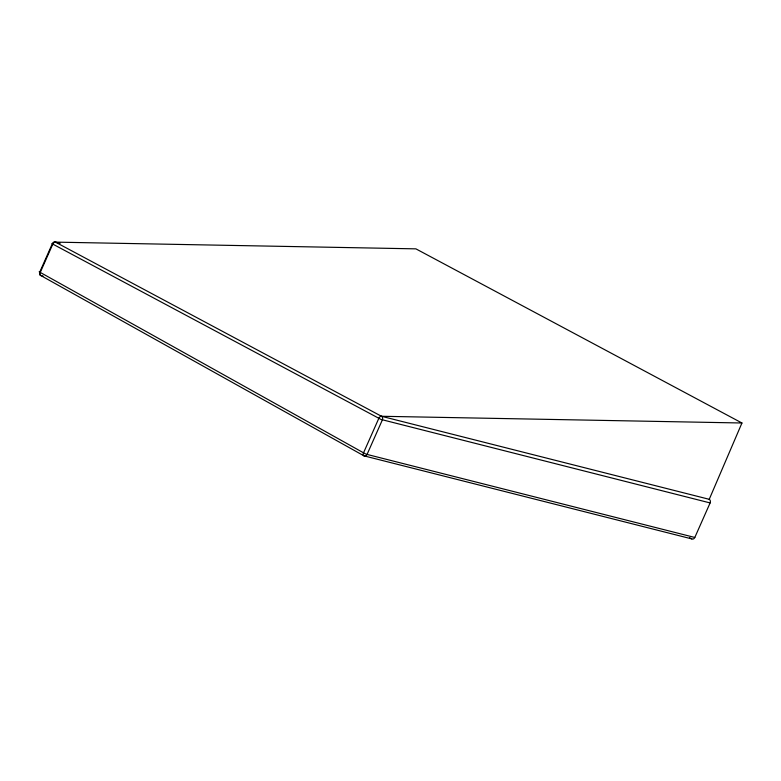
<?xml version="1.0" encoding="UTF-8"?>
<svg xmlns="http://www.w3.org/2000/svg" width="781" height="781" viewBox="0 0 781 781"><rect width="100%" height="100%" fill="white"/><g stroke="black" fill="none" stroke-linecap="round" stroke-linejoin="round"><path stroke-width="1.17" d="M710.114 502.935A2.773 2.216 -75.8 0 0 709.236 499.313L741.95 422.999L415.902 248.856L55.441 242.13A2.773 2.216 -75.8 0 0 52.395 243.565L51.819 243.574L381.011 419.436L710.114 502.935L694.807 537.465A2.773 2.216 -75.8 0 1 691.741 538.89L363.985 455.85L40.7 275.468A2.773 2.216 -75.8 0 1 39.86 271.856L51.917 244.648M39.304 271.808L39.86 271.856M43.062 276.064L40.7 275.468A2.773 1.63 -60.8 0 1 40.202 272.54L52.747 244.248A2.773 1.63 -61.9 0 1 55.441 242.13L381.489 416.273L741.95 422.999M55.441 242.13L60.157 243.321M694.807 537.465L367.06 454.425A2.773 2.216 -75.8 0 1 363.985 455.85A2.773 1.63 -60.8 0 1 363.487 452.921L378.795 418.391A2.773 1.63 -61.9 0 1 381.489 416.273L709.236 499.313M689.613 537.699L691.741 538.89M39.294 271.886L365.254 453.781L367.06 454.425L382.368 419.895A2.773 2.216 -75.8 0 0 381.489 416.273"/></g></svg>
